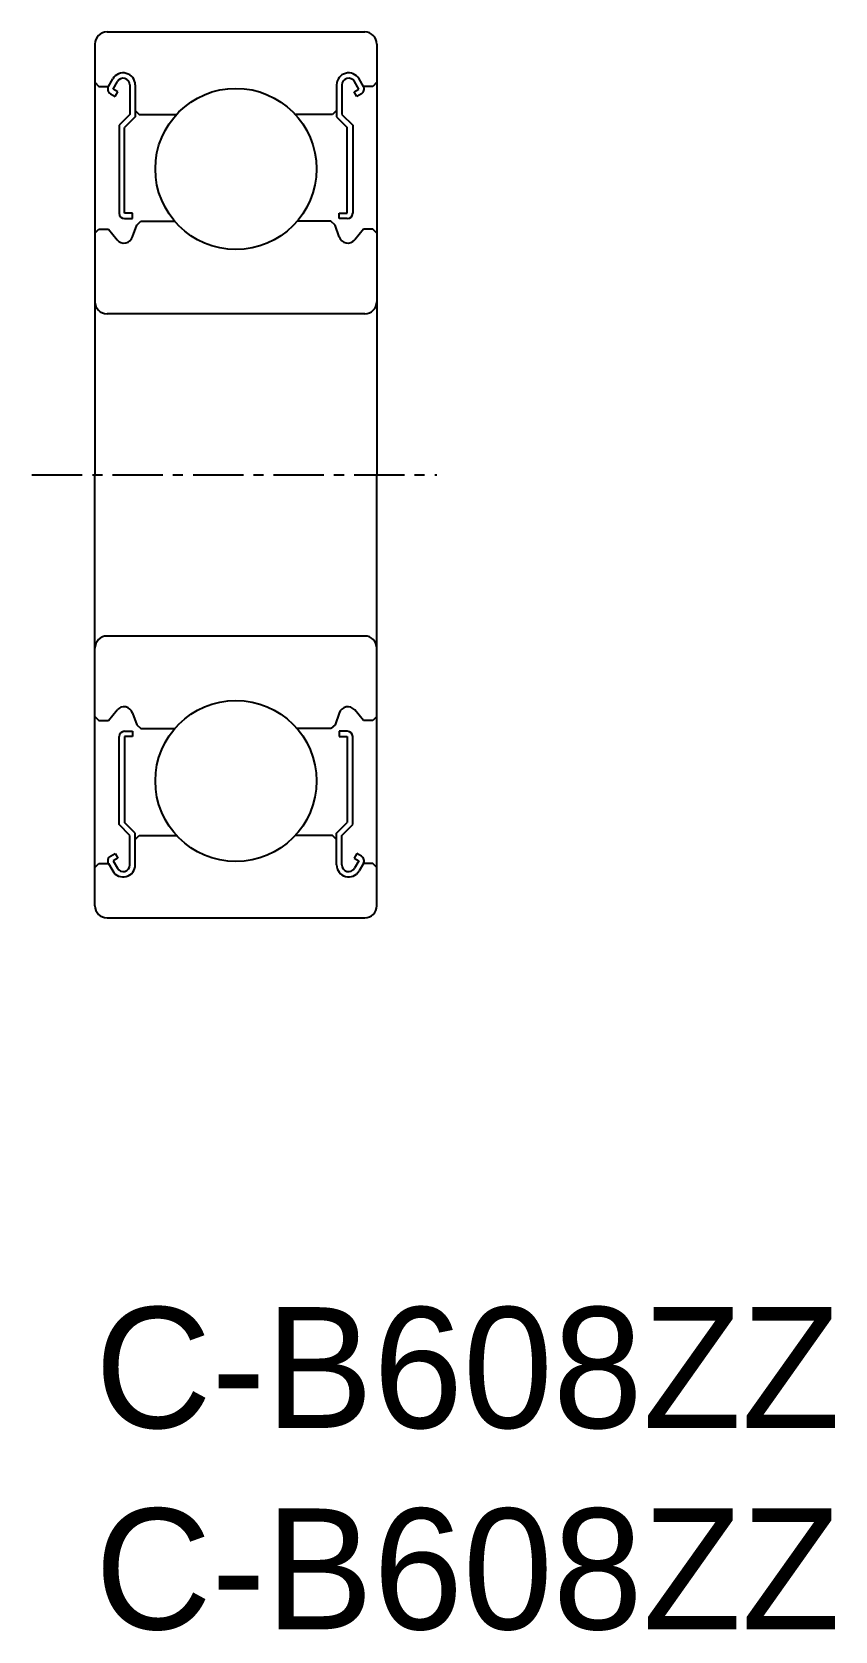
# Model space of a CAD drawing. Extents: x -1.6 to 18.4, y -8 to 31.7.
import ezdxf

# ---------------------------------------------------------------- set-up
doc = ezdxf.new("R2010")
doc.units = 0
doc.linetypes.add('CENTER', pattern=[2, 1.25, -0.25, 0.25, -0.25])
doc.layers.get('0').update_dxf_attribs({"linetype": 'CONTINUOUS'})
doc.layers.add('CENTER', color=1, linetype='CENTER')

msp = doc.modelspace()

# ---------------------------------------------------------------- linework, layer by layer
at = {"color": 7, "linetype": 'CONTINUOUS'}
for p, q in [((0.3, 31.666), (6.7, 31.666)), ((0, 31.366), (0, 20.666)), ((7, 31.366), (7, 20.666)), ((0, 30.416), (0.1, 30.316)), ((0.1, 30.316), (0.333, 30.316)), ((0.333, 30.316), (0.442, 30.5)), ((0.449, 30.249), (0.558, 30.433)), ((0.564, 30.183), (0.449, 30.249)), ((0.498, 30.067), (0.564, 30.183)), ((0.867, 30.35), (0.867, 29.616)), ((1, 30.35), (1, 29.561)), ((6, 30.35), (6, 29.561)), ((6.133, 30.35), (6.133, 29.616)), ((6.436, 30.183), (6.551, 30.249)), ((6.502, 30.067), (6.436, 30.183)), ((6.551, 30.249), (6.442, 30.433)), ((6.667, 30.316), (6.558, 30.5)), ((6.9, 30.316), (6.667, 30.316)), ((7, 30.416), (6.9, 30.316)), ((0.382, 30.134), (0.498, 30.067)), ((6.618, 30.134), (6.502, 30.067)), ((0.867, 29.616), (0.6, 29.349)), ((1, 29.561), (0.733, 29.294)), ((1, 29.716), (1.1, 29.616)), ((1.1, 29.616), (2.024, 29.616)), ((5.9, 29.616), (4.976, 29.616)), ((6, 29.716), (5.9, 29.616)), ((6, 29.561), (6.267, 29.294)), ((6.133, 29.616), (6.4, 29.349)), ((0.6, 29.349), (0.6, 27.164)), ((0.733, 27.164), (0.733, 29.294)), ((6.267, 27.164), (6.267, 29.294)), ((6.4, 29.349), (6.4, 27.164)), ((0.933, 27.164), (0.733, 27.164)), ((0.733, 27.031), (0.933, 27.031)), ((0.933, 27.031), (0.933, 27.164)), ((6.067, 27.164), (6.267, 27.164)), ((6.067, 27.031), (6.067, 27.164)), ((6.267, 27.031), (6.067, 27.031)), ((0, 26.666), (0.1, 26.766)), ((0.1, 26.766), (0.333, 26.766)), ((0.333, 26.766), (0.548, 26.504)), ((0.933, 26.583), (1.039, 26.872)), ((1.039, 26.872), (1.139, 26.966)), ((1.139, 26.966), (1.98, 26.966)), ((5.861, 26.966), (5.02, 26.966)), ((5.961, 26.872), (5.861, 26.966)), ((6.067, 26.583), (5.961, 26.872)), ((6.667, 26.766), (6.452, 26.504)), ((6.9, 26.766), (6.667, 26.766)), ((7, 26.666), (6.9, 26.766)), ((6.7, 24.666), (0.3, 24.666)), ((0, 9.966), (0, 20.666)), ((7, 9.966), (7, 20.666)), ((6.7, 16.666), (0.3, 16.666)), ((7, 15.316), (7, 15.316)), ((0.333, 14.566), (0.548, 14.829)), ((0.933, 14.75), (1.039, 14.46)), ((6.067, 14.75), (5.961, 14.46)), ((6.667, 14.566), (6.452, 14.829)), ((0, 14.666), (0.1, 14.566)), ((0.1, 14.566), (0.333, 14.566)), ((0.733, 14.301), (0.933, 14.301)), ((0.933, 14.301), (0.933, 14.168)), ((1.039, 14.46), (1.139, 14.366)), ((1.139, 14.366), (1.98, 14.366)), ((5.861, 14.366), (5.02, 14.366)), ((5.961, 14.46), (5.861, 14.366)), ((6.267, 14.301), (6.067, 14.301)), ((6.067, 14.301), (6.067, 14.168)), ((6.9, 14.566), (6.667, 14.566)), ((7, 14.666), (6.9, 14.566)), ((0.6, 11.983), (0.6, 14.168)), ((0.733, 14.168), (0.733, 12.038)), ((0.933, 14.168), (0.733, 14.168)), ((6.067, 14.168), (6.267, 14.168)), ((6.267, 14.168), (6.267, 12.038)), ((6.4, 11.983), (6.4, 14.168)), ((7, 12.641), (7, 12.641)), ((0.867, 11.716), (0.6, 11.983)), ((1, 11.771), (0.733, 12.038)), ((6, 11.771), (6.267, 12.038)), ((6.133, 11.716), (6.4, 11.983)), ((0.867, 10.982), (0.867, 11.716)), ((1, 10.982), (1, 11.771)), ((1, 11.616), (1.1, 11.716)), ((1.1, 11.716), (2.024, 11.716)), ((5.9, 11.716), (4.976, 11.716)), ((6, 11.616), (5.9, 11.716)), ((6, 10.982), (6, 11.771)), ((6.133, 10.982), (6.133, 11.716)), ((0.382, 11.198), (0.498, 11.265)), ((0.564, 11.149), (0.449, 11.083)), ((0.498, 11.265), (0.564, 11.15)), ((6.502, 11.265), (6.436, 11.15)), ((6.436, 11.149), (6.551, 11.083)), ((6.618, 11.198), (6.502, 11.265)), ((0, 10.916), (0.1, 11.016)), ((0.1, 11.016), (0.333, 11.016)), ((0.333, 11.016), (0.442, 10.832)), ((0.449, 11.083), (0.558, 10.899)), ((6.551, 11.083), (6.442, 10.899)), ((6.667, 11.016), (6.558, 10.832)), ((6.9, 11.016), (6.667, 11.016)), ((7, 10.916), (6.9, 11.016)), ((0.3, 9.666), (6.7, 9.666))]:
    msp.add_line(p, q, dxfattribs=at)
for centre in [(3.5, 28.266), (3.5, 13.066)]:
    msp.add_circle(centre, 2, dxfattribs=at)
for centre, radius, start, end in [((0.3, 31.366), 0.3, 90, 180), ((6.7, 31.366), 0.3, 0, 90), ((0.701, 30.35), 0.299, 0, 150.0002), ((6.299, 30.35), 0.299, 29.9998, 180), ((0.449, 30.249), 0.133, 149.9969, 240.0013), ((0.701, 30.35), 0.166, 0, 150.0044), ((6.299, 30.35), 0.166, 29.9956, 180), ((6.551, 30.249), 0.133, 299.9987, 30.0031), ((0.733, 27.164), 0.133, 180.0001, 270), ((6.267, 27.164), 0.133, 270, 359.9999), ((0.719, 26.647), 0.224, 220.001, 343.1517), ((6.281, 26.647), 0.224, 196.8483, 319.999), ((0.3, 24.966), 0.3, 180, 270), ((6.7, 24.966), 0.3, 270, 0), ((0.3, 16.366), 0.3, 90, 180), ((6.7, 16.366), 0.3, 0, 90), ((0.719, 14.685), 0.224, 16.8483, 139.999), ((6.281, 14.685), 0.224, 40.001, 163.1517), ((0.733, 14.168), 0.133, 90, 179.9999), ((6.267, 14.168), 0.133, 0.0001, 90), ((0.449, 11.083), 0.133, 119.9987, 210.0031), ((6.551, 11.083), 0.133, 329.9969, 60.0013), ((0.701, 10.982), 0.299, 209.9998, 0), ((0.701, 10.982), 0.166, 209.9956, 0), ((6.299, 10.982), 0.299, 180, 330.0002), ((6.299, 10.982), 0.166, 180, 330.0044), ((0.3, 9.966), 0.3, 180, 270), ((6.7, 9.966), 0.3, 270, 0)]:
    msp.add_arc(centre, radius, start, end, dxfattribs=at)
at = {"layer": 'CENTER', "color": 1, "linetype": 'CENTER'}
msp.add_line((-1.564, 20.666), (8.487, 20.666), dxfattribs=at)

# ---------------------------------------------------------------- texts
at = {"color": 7, "linetype": 'CONTINUOUS'}
for p in [(0, -3), (0, -8)]:
    msp.add_text('C-B608ZZ', height=3, dxfattribs=at).set_placement(p)

doc.saveas('drawing.dxf')
